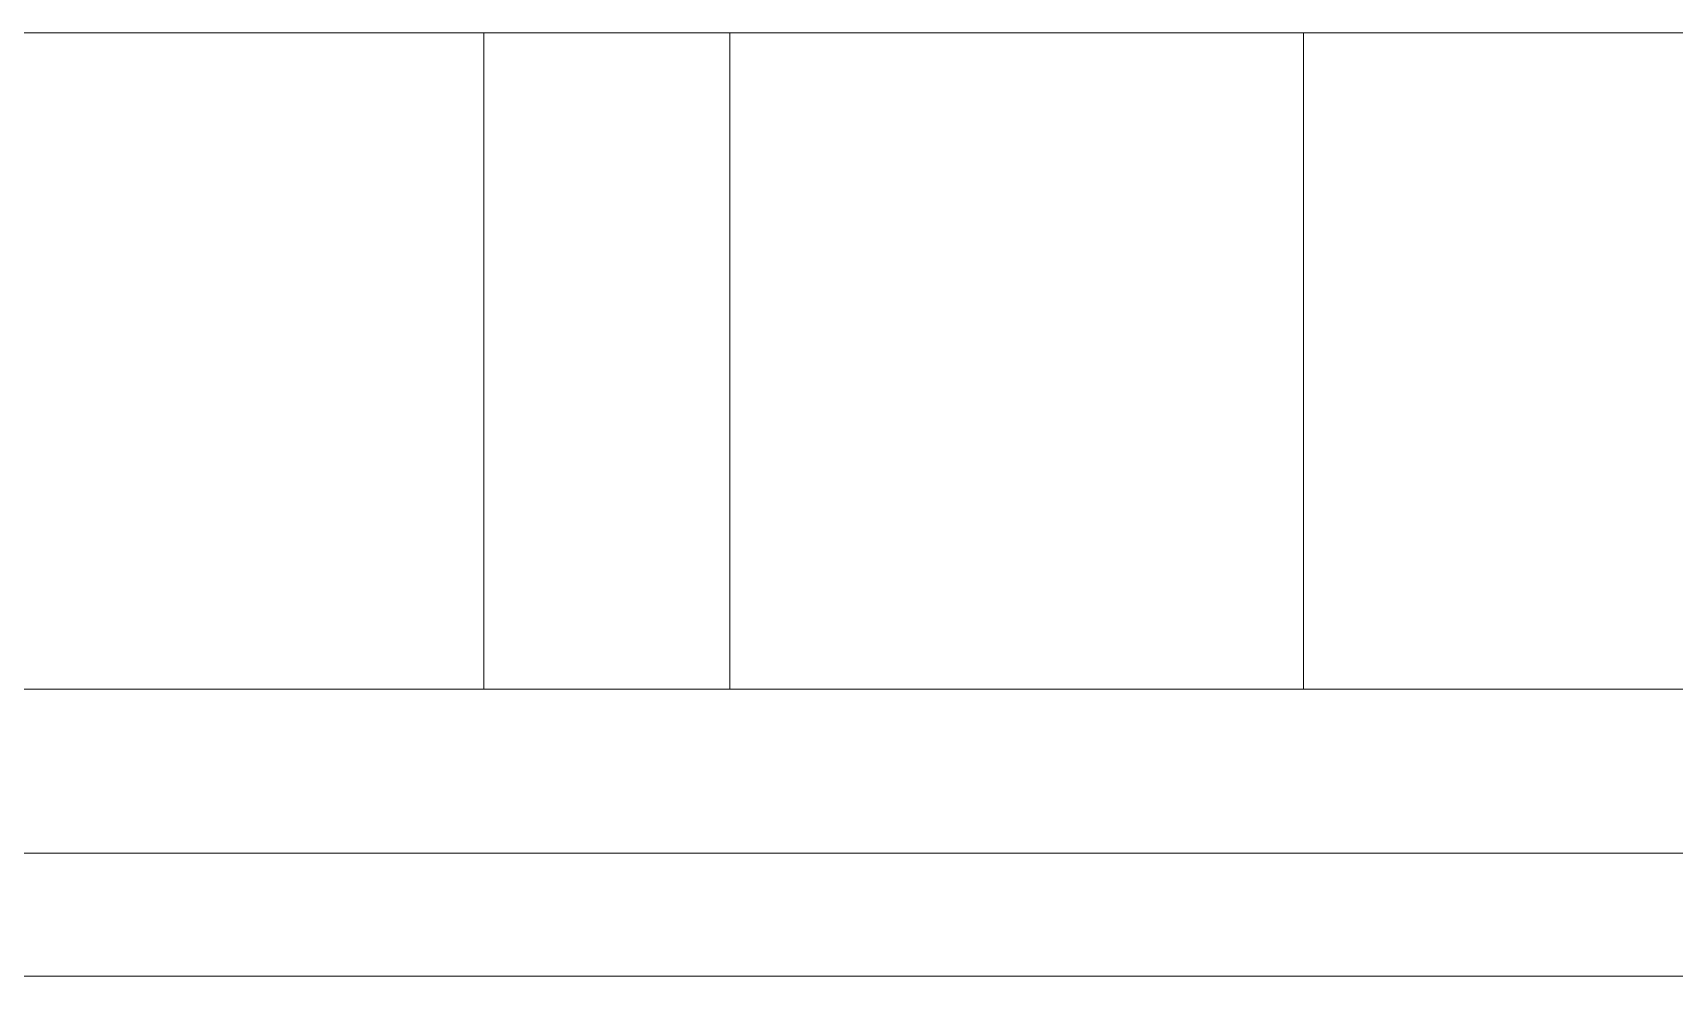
# Model space of a CAD drawing. Header units: millimetres. Extents: x 855 to 103073, y -1987 to 27400.
# Drawn here: x 32749.9 to 32950.1, y 7921 to 8036 of the extents above; entities that cross this region are included whole.
import ezdxf

# ---------------------------------------------------------------- set-up
doc = ezdxf.new("R2010")
doc.units = ezdxf.units.MM
doc.layers.add('A-WALL-FNSH-2', color=7, linetype='Continuous', lineweight=13, true_color=0x3c3c3c)
doc.layers.add('I-FURN-13', color=7, linetype='Continuous', lineweight=9, true_color=0xf0f0f0)

# ---------------------------------------------------------------- blocks, each defined once
blk = doc.blocks.new('Бизиборд лего - бизиборд 1_21б-32328682-План разверток пом_ 1_02_ Этаж 1')
at = {"layer": 'I-FURN-13'}
for p, q in [((-235, 100), (-355, 100)), ((-355, 100), (-235, 100)), ((-205, 100), (-355, 100)), ((-355, 100), (-205, 100)), ((-205, 100), (-235, 100)), ((-235, 100), (-205, 100)), ((-205, 100), (-235, 100)), ((-235, 100), (-235, 20)), ((-235, 20), (-235, 100)), ((-235, 100), (-205, 100)), ((-135, 100), (-205, 100)), ((-205, 100), (-135, 100)), ((-85, 100), (-205, 100)), ((-205, 100), (-85, 100)), ((-205, 20), (-205, 100)), ((-205, 100), (-205, 20)), ((-135, 20), (-135, 100)), ((-135, 100), (-135, 20)), ((0, 20), (-500, 20)), ((-290, 20), (-270, 20)), ((-270, 20), (-290, 20)), ((-290, 20), (-277.41, 20)), ((-270, 20), (-290, 20)), ((-290, 20), (-289.66, 20)), ((-282.59, 20), (-290, 20)), ((-290, 20), (-280, 20)), ((-270.34, 20), (-290, 20)), ((-290, 20), (-277.41, 20)), ((-270, 20), (-290, 20)), ((-290, 20), (-270, 20)), ((-270, 20), (-290, 20)), ((-290, 20), (-270, 20)), ((-277.41, 20), (-290, 20)), ((-290, 20), (-270, 20)), ((-270, 20), (-290, 20)), ((-290, 20), (-270, 20)), ((-287.07, 20), (-290, 20)), ((-290, 20), (-275, 20)), ((-288.66, 20), (-290, 20)), ((-290, 20), (-270, 20)), ((-270, 20), (-290, 20)), ((-290, 20), (-270, 20)), ((-270.34, 20), (-290, 20)), ((-290, 20), (-289.66, 20)), ((-270, 20), (-290, 20)), ((-290, 20), (-270, 20)), ((-270, 20), (-290, 20)), ((-290, 20), (-270, 20)), ((-270, 20), (-290, 20)), ((-290, 20), (-270, 20)), ((-270, 20), (-290, 20)), ((-290, 20), (-270, 20)), ((-270, 20), (-290, 20)), ((-290, 20), (-270, 20)), ((-270, 20), (-290, 20)), ((-290, 20), (-270, 20)), ((-270, 20), (-290, 20)), ((-290, 20), (-270, 20)), ((-275, 20), (-290, 20)), ((-290, 20), (-271.34, 20)), ((-270, 20), (-290, 20)), ((-290, 20), (-270, 20)), ((-270, 20), (-290, 20)), ((-290, 20), (-270, 20)), ((-270, 20), (-290, 20)), ((-290, 20), (-270, 20)), ((-287.07, 20), (-290, 20)), ((-290, 20), (-272.93, 20)), ((-282.59, 20), (-290, 20)), ((-290, 20), (-270, 20)), ((-270, 20), (-290, 20)), ((-290, 20), (-270, 20)), ((-282.59, 20), (-290, 20)), ((-289.66, 20), (-270, 20)), ((-289.66, 20), (-270, 20)), ((-288.66, 20), (-280.71, 20)), ((-270, 20), (-288.66, 20)), ((-288.66, 20), (-280.71, 20)), ((-280.71, 20), (-288.66, 20)), ((-288.66, 20), (-280.71, 20)), ((-280.71, 20), (-288.66, 20)), ((-280, 20), (-287.07, 20)), ((-270, 20), (-287.07, 20)), ((-270, 20), (-282.59, 20)), ((-270, 20), (-282.59, 20)), ((-270, 20), (-282.59, 20)), ((-280, 20), (-271.34, 20)), ((-280, 20), (-277.41, 20)), ((-275, 20), (-280, 20)), ((-280, 20), (-271.34, 20)), ((-271.34, 20), (-280, 20)), ((-280, 20), (-271.34, 20)), ((-271.34, 20), (-280, 20)), ((-277.41, 20), (-270, 20)), ((-277.41, 20), (-275, 20)), ((-277.41, 20), (-270, 20)), ((-275, 20), (-277.41, 20)), ((-275, 20), (-272.93, 20)), ((-272.93, 20), (-275, 20)), ((-270, 20), (-275, 20)), ((-275, 20), (-270, 20)), ((-270, 20), (-275, 20)), ((-272.93, 20), (-270.34, 20)), ((-270, 20), (-272.93, 20)), ((-272.93, 20), (-270, 20)), ((-271.34, 20), (-270, 20)), ((-270.34, 20), (-270, 20)), ((-270, 20), (-270.34, 20)), ((-270, 20), (-270.34, 20)), ((-270, 20), (-235, 20)), ((-270, 20), (-235, 20)), ((-235, 20), (-270, 20)), ((-270, 20), (-230.42, 20)), ((-230.42, 20), (-270, 20)), ((-235, 20), (-230.42, 20)), ((-235, 20), (-230.42, 20)), ((-230.42, 20), (-235, 20)), ((-235, 20), (-230.42, 20)), ((-230.42, 20), (-235, 20)), ((-230, 20), (-211.34, 20)), ((-210.34, 20), (-230, 20)), ((-230, 20), (-229.66, 20)), ((-229.66, 20), (-230, 20)), ((-230, 20), (-210.34, 20)), ((-215, 20), (-230, 20)), ((-230, 20), (-210.34, 20)), ((-210.34, 20), (-230, 20)), ((-230, 20), (-210.34, 20)), ((-210.34, 20), (-230, 20)), ((-230, 20), (-210.34, 20)), ((-210.34, 20), (-230, 20)), ((-230, 20), (-210.34, 20)), ((-228.66, 20), (-230, 20)), ((-230, 20), (-210.34, 20)), ((-210.34, 20), (-230, 20)), ((-230, 20), (-210.34, 20)), ((-210.34, 20), (-230, 20)), ((-230, 20), (-210.34, 20)), ((-211.34, 20), (-230, 20)), ((-230, 20), (-229.66, 20)), ((-229.66, 20), (-230, 20)), ((-230, 20), (-210.34, 20)), ((-228.66, 20), (-230, 20)), ((-230, 20), (-210.34, 20)), ((-229.66, 20), (-230, 20)), ((-230, 20), (-210.34, 20)), ((-229.66, 20), (-230, 20)), ((-230, 20), (-210.34, 20)), ((-210.34, 20), (-230, 20)), ((-230, 20), (-210.34, 20)), ((-210.34, 20), (-230, 20)), ((-230, 20), (-210.34, 20)), ((-210.34, 20), (-230, 20)), ((-230, 20), (-210.34, 20)), ((-210.34, 20), (-230, 20)), ((-230, 20), (-210.34, 20)), ((-210.34, 20), (-230, 20)), ((-230, 20), (-210.34, 20)), ((-210.34, 20), (-230, 20)), ((-230, 20), (-210.34, 20)), ((-210.34, 20), (-230, 20)), ((-230, 20), (-210.34, 20)), ((-210.34, 20), (-230, 20)), ((-230, 20), (-210.34, 20)), ((-210.34, 20), (-230, 20)), ((-230, 20), (-210.34, 20)), ((-210.34, 20), (-230, 20)), ((-230, 20), (-210.34, 20)), ((-212.93, 20), (-230, 20)), ((-230, 20), (-210.34, 20)), ((-210.34, 20), (-230, 20)), ((-230, 20), (-229.66, 20)), ((-212.93, 20), (-230, 20)), ((-229.66, 20), (-212.93, 20)), ((-228.66, 20), (-229.66, 20)), ((-229.66, 20), (-228.66, 20)), ((-228.66, 20), (-229.66, 20)), ((-210.34, 20), (-229.66, 20)), ((-210.34, 20), (-229.66, 20)), ((-229.66, 20), (-210, 20)), ((-228.66, 20), (-220.36, 20)), ((-227.07, 20), (-228.66, 20)), ((-210.34, 20), (-228.66, 20)), ((-228.66, 20), (-227.07, 20)), ((-227.07, 20), (-228.66, 20)), ((-210.34, 20), (-228.66, 20)), ((-228.66, 20), (-220.36, 20)), ((-220.36, 20), (-228.66, 20)), ((-228.66, 20), (-220.36, 20)), ((-220.36, 20), (-228.66, 20)), ((-228.66, 20), (-220.36, 20)), ((-220.36, 20), (-228.66, 20)), ((-225, 20), (-227.07, 20)), ((-227.07, 20), (-225, 20)), ((-225, 20), (-227.07, 20)), ((-222.59, 20), (-225, 20)), ((-225, 20), (-222.59, 20)), ((-222.59, 20), (-225, 20)), ((-210.34, 20), (-222.59, 20)), ((-222.59, 20), (-220, 20)), ((-220, 20), (-222.59, 20)), ((-220, 20), (-215.33, 20)), ((-220, 20), (-217.41, 20)), ((-217.41, 20), (-220, 20)), ((-220, 20), (-215.33, 20)), ((-215.33, 20), (-220, 20)), ((-220, 20), (-215.33, 20)), ((-215.33, 20), (-220, 20)), ((-220, 20), (-215.33, 20)), ((-215.33, 20), (-220, 20)), ((-217.41, 20), (-212.93, 20)), ((-215, 20), (-217.41, 20)), ((-215, 20), (-211.34, 20)), ((-210.34, 20), (-215, 20)), ((-212.93, 20), (-215, 20)), ((-215, 20), (-211.34, 20)), ((-211.34, 20), (-215, 20)), ((-215, 20), (-211.34, 20)), ((-211.34, 20), (-215, 20)), ((-215, 20), (-211.34, 20)), ((-211.34, 20), (-215, 20)), ((-212.93, 20), (-210.34, 20)), ((-212.93, 20), (-211.34, 20)), ((-211.34, 20), (-212.93, 20)), ((-210.34, 20), (-212.93, 20)), ((-210, 20), (-212.93, 20)), ((-211.34, 20), (-210.34, 20)), ((-210.34, 20), (-211.34, 20)), ((-211.34, 20), (-210.34, 20)), ((-210.34, 20), (-211.34, 20)), ((-210.34, 20), (-210.26, 20)), ((-210.26, 20), (-210.34, 20)), ((-210.34, 20), (-210.26, 20)), ((-210.26, 20), (-210.34, 20)), ((-210.34, 20), (-210.26, 20)), ((-210.26, 20), (-210.34, 20)), ((-210.34, 20), (-210.26, 20)), ((-210.26, 20), (-210.34, 20)), ((-210.34, 20), (-210.26, 20)), ((-210.26, 20), (-210.34, 20)), ((-210.34, 20), (-210.26, 20)), ((-210.26, 20), (-210.34, 20)), ((-210.34, 20), (-210.26, 20)), ((-210.26, 20), (-210.34, 20)), ((-210.34, 20), (-210.26, 20)), ((-210.26, 20), (-210.34, 20)), ((-210.34, 20), (-210.26, 20)), ((-210.26, 20), (-210.34, 20)), ((-210.34, 20), (-210.26, 20)), ((-210.26, 20), (-210.34, 20)), ((-210.34, 20), (-210.26, 20)), ((-210.26, 20), (-210.34, 20)), ((-210.34, 20), (-210.26, 20)), ((-210.26, 20), (-210.34, 20)), ((-210.34, 20), (-210.26, 20)), ((-210.26, 20), (-210.34, 20)), ((-210.34, 20), (-210.26, 20)), ((-210.26, 20), (-210.34, 20)), ((-210.34, 20), (-210.26, 20)), ((-210.26, 20), (-210.34, 20)), ((-210.34, 20), (-210.26, 20)), ((-210.26, 20), (-210.34, 20)), ((-210.34, 20), (-210.26, 20)), ((-210.26, 20), (-210.34, 20)), ((-210.34, 20), (-210.26, 20)), ((-210.26, 20), (-210.34, 20)), ((-210.34, 20), (-210.26, 20)), ((-210.26, 20), (-210.34, 20)), ((-210.34, 20), (-210.26, 20)), ((-210.26, 20), (-210.34, 20)), ((-210.34, 20), (-210.26, 20)), ((-210.26, 20), (-210.34, 20)), ((-210.34, 20), (-210.26, 20)), ((-210.26, 20), (-210.34, 20)), ((-210.34, 20), (-210.26, 20)), ((-210.26, 20), (-210.34, 20)), ((-210.34, 20), (-210.26, 20)), ((-210.26, 20), (-210.34, 20)), ((-210.34, 20), (-210.26, 20)), ((-210.26, 20), (-210.34, 20)), ((-210.34, 20), (-210.26, 20)), ((-210.26, 20), (-210.34, 20)), ((-210.26, 20), (-210, 20)), ((-210, 20), (-210.26, 20)), ((-210.26, 20), (-210, 20)), ((-210, 20), (-210.26, 20)), ((-210.26, 20), (-210, 20)), ((-210, 20), (-210.26, 20)), ((-210.26, 20), (-210, 20)), ((-210, 20), (-210.26, 20)), ((-210.26, 20), (-210, 20)), ((-210, 20), (-210.26, 20)), ((-210.26, 20), (-210, 20)), ((-210, 20), (-210.26, 20)), ((-210.26, 20), (-210, 20)), ((-210, 20), (-210.26, 20)), ((-210.26, 20), (-210, 20)), ((-210, 20), (-210.26, 20)), ((-210.26, 20), (-210, 20)), ((-210, 20), (-210.26, 20)), ((-210.26, 20), (-210, 20)), ((-210, 20), (-210.26, 20)), ((-210.26, 20), (-210, 20)), ((-210, 20), (-210.26, 20)), ((-210.26, 20), (-210, 20)), ((-210, 20), (-210.26, 20)), ((-210.26, 20), (-210, 20)), ((-210, 20), (-210.26, 20)), ((-210.26, 20), (-210, 20)), ((-210, 20), (-210.26, 20)), ((-210.26, 20), (-210, 20)), ((-210, 20), (-210.26, 20)), ((-210.26, 20), (-210, 20)), ((-210, 20), (-210.26, 20)), ((-210.26, 20), (-210, 20)), ((-210, 20), (-210.26, 20)), ((-210.26, 20), (-210, 20)), ((-210, 20), (-210.26, 20)), ((-210.26, 20), (-210, 20)), ((-210, 20), (-210.26, 20)), ((-210.26, 20), (-210, 20)), ((-210, 20), (-210.26, 20)), ((-210.26, 20), (-210, 20)), ((-210, 20), (-210.26, 20)), ((-210.26, 20), (-210, 20)), ((-210, 20), (-210.26, 20)), ((-210.26, 20), (-210, 20)), ((-210, 20), (-210.26, 20)), ((-210.26, 20), (-210, 20)), ((-210, 20), (-210.26, 20)), ((-210.26, 20), (-210, 20)), ((-210, 20), (-210.26, 20)), ((-210.26, 20), (-210, 20)), ((-210, 20), (-210.26, 20)), ((-210, 20), (-205, 20)), ((-210, 20), (-205, 20)), ((-205, 20), (-210, 20)), ((-210, 20), (-205, 20)), ((-205, 20), (-210, 20)), ((-210, 20), (-205, 20)), ((-205, 20), (-210, 20)), ((-205, 20), (-170, 20)), ((-205, 20), (-170, 20)), ((-170, 20), (-205, 20)), ((-205, 20), (-170, 20)), ((-170, 20), (-205, 20)), ((-170, 20), (-162.59, 20)), ((-169.66, 20), (-170, 20)), ((-170, 20), (-160, 20)), ((-168.66, 20), (-170, 20)), ((-170, 20), (-160, 20)), ((-160, 20), (-170, 20)), ((-170, 20), (-160, 20)), ((-169.66, 20), (-170, 20)), ((-170, 20), (-160, 20)), ((-160, 20), (-170, 20)), ((-170, 20), (-160, 20)), ((-160, 20), (-170, 20)), ((-170, 20), (-160, 20)), ((-160, 20), (-170, 20)), ((-170, 20), (-160, 20)), ((-160, 20), (-170, 20)), ((-170, 20), (-162.59, 20)), ((-169.66, 20), (-170, 20)), ((-170, 20), (-160, 20)), ((-160, 20), (-170, 20)), ((-170, 20), (-160, 20)), ((-160, 20), (-170, 20)), ((-170, 20), (-168.66, 20)), ((-160, 20), (-170, 20)), ((-170, 20), (-168.66, 20)), ((-168.66, 20), (-170, 20)), ((-170, 20), (-160, 20)), ((-169.66, 20), (-170, 20)), ((-170, 20), (-160, 20)), ((-160, 20), (-170, 20)), ((-170, 20), (-160, 20)), ((-160, 20), (-170, 20)), ((-170, 20), (-160, 20)), ((-160, 20), (-170, 20)), ((-170, 20), (-160, 20)), ((-160, 20), (-170, 20)), ((-170, 20), (-160, 20)), ((-160, 20), (-170, 20)), ((-170, 20), (-169.66, 20)), ((-160, 20), (-170, 20)), ((-170, 20), (-168.66, 20)), ((-160, 20), (-170, 20)), ((-170, 20), (-160, 20)), ((-160, 20), (-170, 20)), ((-170, 20), (-168.66, 20)), ((-160, 20), (-170, 20)), ((-170, 20), (-160, 20)), ((-160, 20), (-170, 20)), ((-170, 20), (-167.07, 20)), ((-160, 20), (-170, 20)), ((-170, 20), (-160, 20)), ((-160, 20), (-170, 20)), ((-170, 20), (-162.59, 20)), ((-150, 20), (-170, 20)), ((-168.66, 20), (-169.66, 20)), ((-160, 20), (-169.66, 20)), ((-160, 20), (-169.66, 20)), ((-160, 20), (-169.66, 20)), ((-169.66, 20), (-167.07, 20)), ((-168.66, 20), (-160, 20)), ((-167.07, 20), (-168.66, 20)), ((-160, 20), (-168.66, 20)), ((-168.66, 20), (-167.07, 20)), ((-168.66, 20), (-160, 20)), ((-160, 20), (-168.66, 20)), ((-168.66, 20), (-167.07, 20)), ((-168.66, 20), (-160, 20)), ((-168.66, 20), (-160, 20)), ((-160, 20), (-168.66, 20)), ((-168.66, 20), (-160, 20)), ((-160, 20), (-168.66, 20)), ((-162.59, 20), (-167.07, 20)), ((-167.07, 20), (-160, 20)), ((-167.07, 20), (-160, 20)), ((-167.07, 20), (-160, 20)), ((-167.07, 20), (-160, 20)), ((-162.59, 20), (-160, 20)), ((-160, 20), (-162.59, 20)), ((-162.59, 20), (-160, 20)), ((-162.59, 20), (-150, 20)), ((-160, 20), (-151.34, 20)), ((-160, 20), (-160, 20)), ((-160, 20), (-155, 20)), ((-160, 20), (-160, 20)), ((-150, 20), (-160, 20)), ((-160, 20), (-160, 20)), ((-160, 20), (-155, 20)), ((-160, 20), (-160, 20)), ((-150, 20), (-160, 20)), ((-160, 20), (-160, 20)), ((-160, 20), (-150, 20)), ((-160, 20), (-160, 20)), ((-150, 20), (-160, 20)), ((-160, 20), (-160, 20)), ((-160, 20), (-150, 20)), ((-160, 20), (-160, 20)), ((-150, 20), (-160, 20)), ((-160, 20), (-160, 20)), ((-160, 20), (-150, 20)), ((-160, 20), (-160, 20)), ((-150.34, 20), (-160, 20)), ((-160, 20), (-160, 20)), ((-160, 20), (-150, 20)), ((-160, 20), (-160, 20)), ((-150, 20), (-160, 20)), ((-160, 20), (-160, 20)), ((-160, 20), (-150, 20)), ((-160, 20), (-160, 20)), ((-155, 20), (-160, 20)), ((-160, 20), (-160, 20)), ((-160, 20), (-150, 20)), ((-160, 20), (-160, 20)), ((-150, 20), (-160, 20)), ((-160, 20), (-160, 20)), ((-160, 20), (-151.34, 20)), ((-160, 20), (-160, 20)), ((-150, 20), (-160, 20)), ((-160, 20), (-160, 20)), ((-160, 20), (-151.34, 20)), ((-160, 20), (-160, 20)), ((-152.93, 20), (-160, 20)), ((-160, 20), (-160, 20)), ((-160, 20), (-150, 20)), ((-160, 20), (-160, 20)), ((-150, 20), (-160, 20)), ((-160, 20), (-160, 20)), ((-160, 20), (-157.41, 20)), ((-160, 20), (-160, 20)), ((-150.34, 20), (-160, 20)), ((-160, 20), (-160, 20)), ((-160, 20), (-150, 20)), ((-160, 20), (-160, 20)), ((-150, 20), (-160, 20)), ((-160, 20), (-160, 20)), ((-160, 20), (-150, 20)), ((-160, 20), (-160, 20)), ((-150, 20), (-160, 20)), ((-160, 20), (-160, 20)), ((-160, 20), (-150, 20)), ((-160, 20), (-160, 20)), ((-150, 20), (-160, 20)), ((-160, 20), (-160, 20)), ((-160, 20), (-150, 20)), ((-160, 20), (-160, 20)), ((-150, 20), (-160, 20)), ((-160, 20), (-160, 20)), ((-160, 20), (-150, 20)), ((-160, 20), (-160, 20)), ((-150, 20), (-160, 20)), ((-160, 20), (-160, 20)), ((-160, 20), (-150, 20)), ((-160, 20), (-160, 20)), ((-150, 20), (-160, 20)), ((-160, 20), (-160, 20)), ((-160, 20), (-150, 20)), ((-160, 20), (-160, 20)), ((-150, 20), (-160, 20)), ((-160, 20), (-160, 20)), ((-160, 20), (-150, 20)), ((-160, 20), (-160, 20)), ((-150, 20), (-160, 20)), ((-160, 20), (-160, 20)), ((-160, 20), (-152.93, 20)), ((-160, 20), (-160, 20)), ((-155, 20), (-160, 20)), ((-160, 20), (-160, 20)), ((-160, 20), (-150, 20)), ((-160, 20), (-160, 20)), ((-150, 20), (-160, 20)), ((-160, 20), (-160, 20)), ((-160, 20), (-150, 20)), ((-160, 20), (-160, 20)), ((-150, 20), (-160, 20)), ((-160, 20), (-160, 20)), ((-160, 20), (-150, 20)), ((-160, 20), (-160, 20)), ((-150, 20), (-160, 20)), ((-160, 20), (-160, 20)), ((-160, 20), (-150, 20)), ((-160, 20), (-160, 20)), ((-150, 20), (-160, 20)), ((-160, 20), (-160, 20)), ((-160, 20), (-150, 20)), ((-160, 20), (-160, 20)), ((-150, 20), (-160, 20)), ((-160, 20), (-151.34, 20)), ((-151.34, 20), (-160, 20)), ((-160, 20), (-151.34, 20)), ((-151.34, 20), (-160, 20)), ((-157.41, 20), (-155, 20)), ((-155, 20), (-152.93, 20)), ((-155, 20), (-150, 20)), ((-150, 20), (-155, 20)), ((-155, 20), (-152.93, 20)), ((-150.34, 20), (-155, 20)), ((-152.93, 20), (-150, 20)), ((-150, 20), (-152.93, 20)), ((-152.93, 20), (-151.34, 20)), ((-152.93, 20), (-150.34, 20)), ((-151.34, 20), (-150, 20)), ((-151.34, 20), (-150, 20)), ((-151.34, 20), (-150.34, 20)), ((-150, 20), (-150.34, 20)), ((-150.34, 20), (-150, 20)), ((-150, 20), (-150.34, 20)), ((-150.34, 20), (-150, 20)), ((-150, 20), (-150.34, 20)), ((-149.94, 20), (-135, 20)), ((-149.94, 20), (-135, 20)), ((-135, 20), (-149.94, 20)), ((-149.94, 20), (-110, 20)), ((-110, 20), (-149.94, 20)), ((-135, 20), (-110, 20)), ((-110, 20), (-109.75, 20)), ((-109.75, 20), (-110, 20)), ((-110, 20), (-109.75, 20)), ((-109.75, 20), (-110, 20)), ((-110, 20), (-109.75, 20)), ((-109.75, 20), (-110, 20)), ((-110, 20), (-109.75, 20)), ((-109.75, 20), (-110, 20)), ((-110, 20), (-109.75, 20)), ((-109.75, 20), (-110, 20)), ((-110, 20), (-109.75, 20)), ((-109.75, 20), (-110, 20)), ((-110, 20), (-109.75, 20)), ((-109.75, 20), (-110, 20)), ((-110, 20), (-109.75, 20)), ((-109.75, 20), (-110, 20)), ((-110, 20), (-109.75, 20)), ((-109.75, 20), (-110, 20)), ((-110, 20), (-109.75, 20)), ((-109.75, 20), (-110, 20)), ((-110, 20), (-109.75, 20)), ((-109.75, 20), (-110, 20)), ((-110, 20), (-109.75, 20)), ((-109.75, 20), (-110, 20)), ((-110, 20), (-109.75, 20)), ((-109.75, 20), (-110, 20)), ((-110, 20), (-109.75, 20)), ((-109.75, 20), (-110, 20)), ((-110, 20), (-109.75, 20)), ((-109.75, 20), (-110, 20)), ((-110, 20), (-109.75, 20)), ((-109.75, 20), (-110, 20)), ((-110, 20), (-109.75, 20)), ((-109.75, 20), (-110, 20)), ((-110, 20), (-109.75, 20)), ((-109.75, 20), (-110, 20)), ((-110, 20), (-109.75, 20)), ((-109.75, 20), (-110, 20)), ((-110, 20), (-109.75, 20)), ((-109.75, 20), (-110, 20)), ((-110, 20), (-109.75, 20)), ((-109.75, 20), (-110, 20)), ((-110, 20), (-109.75, 20)), ((-109.75, 20), (-110, 20)), ((-110, 20), (-109.75, 20)), ((-109.75, 20), (-110, 20)), ((-110, 20), (-109.75, 20)), ((-109.75, 20), (-110, 20)), ((-110, 20), (-109.75, 20)), ((-109.75, 20), (-110, 20)), ((-110, 20), (-109.75, 20)), ((-109.75, 20), (-110, 20)), ((-110, 20), (-90, 20)), ((-90, 20), (-110, 20)), ((-109.75, 20), (-109.66, 20)), ((-109.66, 20), (-109.75, 20)), ((-109.75, 20), (-109.66, 20)), ((-109.66, 20), (-109.75, 20)), ((-109.75, 20), (-109.66, 20)), ((-109.66, 20), (-109.75, 20)), ((-109.75, 20), (-109.66, 20)), ((-109.66, 20), (-109.75, 20)), ((-109.75, 20), (-109.66, 20)), ((-109.66, 20), (-109.75, 20)), ((-109.75, 20), (-109.66, 20)), ((-109.66, 20), (-109.75, 20)), ((-109.75, 20), (-109.66, 20)), ((-109.66, 20), (-109.75, 20)), ((-109.75, 20), (-109.66, 20)), ((-109.66, 20), (-109.75, 20)), ((-109.75, 20), (-109.66, 20)), ((-109.66, 20), (-109.75, 20)), ((-109.75, 20), (-109.66, 20)), ((-109.66, 20), (-109.75, 20)), ((-109.75, 20), (-109.66, 20)), ((-109.66, 20), (-109.75, 20)), ((-109.75, 20), (-109.66, 20)), ((-109.66, 20), (-109.75, 20)), ((-109.75, 20), (-109.66, 20)), ((-109.66, 20), (-109.75, 20)), ((-109.75, 20), (-109.66, 20)), ((-109.66, 20), (-109.75, 20)), ((-109.75, 20), (-109.66, 20)), ((-109.66, 20), (-109.75, 20)), ((-109.75, 20), (-109.66, 20)), ((-109.66, 20), (-109.75, 20)), ((-109.75, 20), (-109.66, 20)), ((-109.66, 20), (-109.75, 20)), ((-109.75, 20), (-109.66, 20)), ((-109.66, 20), (-109.75, 20)), ((-109.75, 20), (-109.66, 20)), ((-109.66, 20), (-109.75, 20)), ((-109.75, 20), (-109.66, 20)), ((-109.66, 20), (-109.75, 20)), ((-109.75, 20), (-109.66, 20)), ((-109.66, 20), (-109.75, 20)), ((-109.75, 20), (-109.66, 20)), ((-109.66, 20), (-109.75, 20)), ((-109.75, 20), (-109.66, 20)), ((-109.66, 20), (-109.75, 20)), ((-109.75, 20), (-109.66, 20)), ((-109.66, 20), (-109.75, 20)), ((-109.75, 20), (-109.66, 20)), ((-109.66, 20), (-109.75, 20)), ((-109.75, 20), (-109.66, 20)), ((-109.66, 20), (-109.75, 20)), ((-109.66, 20), (-100, 20)), ((-95, 20), (-109.66, 20)), ((-109.66, 20), (-90, 20)), ((-90, 20), (-109.66, 20)), ((-109.66, 20), (-108.66, 20)), ((-90, 20), (-109.66, 20)), ((-109.66, 20), (-107.07, 20)), ((-91.34, 20), (-109.66, 20)), ((-109.66, 20), (-90, 20)), ((-90, 20), (-109.66, 20)), ((-109.66, 20), (-102.59, 20)), ((-90, 20), (-109.66, 20)), ((-109.66, 20), (-90, 20)), ((-90, 20), (-109.66, 20)), ((-109.66, 20), (-102.59, 20)), ((-90, 20), (-109.66, 20)), ((-109.66, 20), (-90, 20)), ((-105, 20), (-109.66, 20)), ((-109.66, 20), (-91.34, 20)), ((-100, 20), (-109.66, 20)), ((-109.66, 20), (-90, 20)), ((-90, 20), (-109.66, 20)), ((-109.66, 20), (-90, 20)), ((-90, 20), (-109.66, 20)), ((-109.66, 20), (-107.07, 20)), ((-90, 20), (-109.66, 20)), ((-109.66, 20), (-90, 20)), ((-90, 20), (-109.66, 20)), ((-109.66, 20), (-90, 20)), ((-90, 20), (-109.66, 20)), ((-109.66, 20), (-90, 20)), ((-90, 20), (-109.66, 20)), ((-109.66, 20), (-90, 20)), ((-90, 20), (-109.66, 20)), ((-109.66, 20), (-90, 20)), ((-90, 20), (-109.66, 20)), ((-109.66, 20), (-90, 20)), ((-95, 20), (-109.66, 20)), ((-109.66, 20), (-90, 20)), ((-90, 20), (-109.66, 20)), ((-109.66, 20), (-90, 20)), ((-90, 20), (-109.66, 20)), ((-109.66, 20), (-90, 20)), ((-90, 20), (-109.66, 20)), ((-109.66, 20), (-100, 20)), ((-91.34, 20), (-109.66, 20)), ((-109.66, 20), (-107.07, 20)), ((-90, 20), (-109.66, 20)), ((-109.66, 20), (-90, 20)), ((-90, 20), (-109.66, 20)), ((-109.66, 20), (-90, 20)), ((-90, 20), (-109.66, 20)), ((-108.66, 20), (-105, 20)), ((-108.66, 20), (-107.07, 20)), ((-108.66, 20), (-105, 20)), ((-105, 20), (-108.66, 20)), ((-107.07, 20), (-102.59, 20)), ((-107.07, 20), (-105, 20)), ((-107.07, 20), (-97.41, 20)), ((-107.07, 20), (-90, 20)), ((-105, 20), (-102.59, 20)), ((-102.59, 20), (-105, 20)), ((-104.68, 20), (-100, 20)), ((-104.68, 20), (-100, 20)), ((-100, 20), (-104.68, 20)), ((-102.59, 20), (-100, 20)), ((-102.59, 20), (-95, 20)), ((-102.59, 20), (-90, 20)), ((-102.59, 20), (-90.34, 20)), ((-91.34, 20), (-102.59, 20)), ((-100, 20), (-91.34, 20)), ((-100, 20), (-97.41, 20)), ((-91.34, 20), (-100, 20)), ((-100, 20), (-90, 20)), ((-99.65, 20), (-91.34, 20)), ((-99.65, 20), (-91.34, 20)), ((-91.34, 20), (-99.65, 20)), ((-97.41, 20), (-90, 20)), ((-97.41, 20), (-90, 20)), ((-90, 20), (-95, 20)), ((-95, 20), (-91.34, 20)), ((-90, 20), (-95, 20)), ((-91.34, 20), (-90, 20)), ((-91.34, 20), (-90.34, 20)), ((-90, 20), (-91.34, 20)), ((-90, 20), (-91.34, 20)), ((-91.34, 20), (-90, 20)), ((-90, 20), (-91.34, 20)), ((-90, 20), (-91.34, 20)), ((-90.34, 20), (-90, 20)), ((-90.34, 20), (-90, 20)), ((-500, 0), (0, 0)), ((-270, 0), (-290, 0)), ((-290, 0), (-282.59, 0)), ((-270, 0), (-290, 0)), ((-290, 0), (-270, 0)), ((-270, 0), (-290, 0)), ((-290, 0), (-270, 0)), ((-270, 0), (-290, 0)), ((-290, 0), (-270, 0)), ((-270, 0), (-290, 0)), ((-290, 0), (-270, 0)), ((-270, 0), (-290, 0)), ((-290, 0), (-270, 0)), ((-270, 0), (-290, 0)), ((-290, 0), (-288.66, 0)), ((-270, 0), (-290, 0)), ((-290, 0), (-270, 0)), ((-270, 0), (-290, 0)), ((-290, 0), (-272.93, 0)), ((-289.66, 0), (-290, 0)), ((-290, 0), (-289.66, 0)), ((-270, 0), (-290, 0)), ((-290, 0), (-270, 0)), ((-270, 0), (-290, 0)), ((-290, 0), (-280, 0)), ((-270, 0), (-290, 0)), ((-290, 0), (-270, 0)), ((-270, 0), (-290, 0)), ((-290, 0), (-270, 0)), ((-270, 0), (-290, 0)), ((-290, 0), (-271.34, 0)), ((-270, 0), (-290, 0)), ((-290, 0), (-270, 0)), ((-270, 0), (-290, 0)), ((-290, 0), (-288.66, 0)), ((-270, 0), (-290, 0)), ((-290, 0), (-270, 0)), ((-270, 0), (-290, 0)), ((-290, 0), (-270, 0)), ((-289.66, 0), (-290, 0)), ((-290, 0), (-288.66, 0)), ((-270, 0), (-290, 0)), ((-290, 0), (-270, 0)), ((-271.34, 0), (-290, 0)), ((-290, 0), (-289.66, 0)), ((-270, 0), (-290, 0)), ((-290, 0), (-270, 0)), ((-270, 0), (-290, 0)), ((-290, 0), (-282.59, 0)), ((-270, 0), (-290, 0)), ((-290, 0), (-270, 0)), ((-270, 0), (-290, 0)), ((-290, 0), (-270, 0)), ((-270, 0), (-290, 0)), ((-290, 0), (-270, 0)), ((-270, 0), (-289.66, 0)), ((-289.66, 0), (-275, 0)), ((-270, 0), (-289.66, 0)), ((-289.66, 0), (-287.07, 0)), ((-280.71, 0), (-288.66, 0)), ((-288.66, 0), (-280.71, 0)), ((-280.71, 0), (-288.66, 0)), ((-288.66, 0), (-287.07, 0)), ((-288.66, 0), (-270, 0)), ((-288.66, 0), (-270, 0)), ((-287.07, 0), (-285, 0)), ((-287.07, 0), (-270, 0)), ((-285, 0), (-282.59, 0)), ((-282.59, 0), (-270, 0)), ((-282.59, 0), (-280, 0)), ((-282.59, 0), (-270, 0)), ((-271.34, 0), (-280, 0)), ((-280, 0), (-271.34, 0)), ((-271.34, 0), (-280, 0)), ((-280, 0), (-277.41, 0)), ((-280, 0), (-275, 0)), ((-277.41, 0), (-275, 0)), ((-275, 0), (-272.93, 0)), ((-275, 0), (-270, 0)), ((-275, 0), (-270, 0)), ((-272.93, 0), (-271.34, 0)), ((-272.93, 0), (-270.34, 0)), ((-271.34, 0), (-270, 0)), ((-271.34, 0), (-270, 0)), ((-270, 0), (-271.34, 0)), ((-270.34, 0), (-270, 0)), ((-230.42, 0), (-270, 0)), ((-270, 0), (-230.42, 0)), ((-230.42, 0), (-270, 0)), ((-220, 0), (-230, 0)), ((-230, 0), (-222.59, 0)), ((-210.34, 0), (-230, 0)), ((-230, 0), (-210.34, 0)), ((-210.34, 0), (-230, 0)), ((-230, 0), (-210.34, 0)), ((-210.34, 0), (-230, 0)), ((-230, 0), (-210.34, 0)), ((-210.34, 0), (-230, 0)), ((-230, 0), (-210.34, 0)), ((-210.34, 0), (-230, 0)), ((-230, 0), (-227.07, 0)), ((-210.34, 0), (-230, 0)), ((-230, 0), (-210.34, 0)), ((-210.34, 0), (-230, 0)), ((-230, 0), (-210.34, 0)), ((-210.34, 0), (-230, 0)), ((-230, 0), (-220, 0)), ((-210.34, 0), (-230, 0)), ((-230, 0), (-210.34, 0)), ((-210.34, 0), (-230, 0)), ((-230, 0), (-210.34, 0)), ((-227.07, 0), (-230, 0)), ((-230, 0), (-228.66, 0)), ((-210.34, 0), (-230, 0)), ((-230, 0), (-210.34, 0)), ((-217.41, 0), (-230, 0)), ((-230, 0), (-210.34, 0)), ((-210.34, 0), (-230, 0)), ((-230, 0), (-210.34, 0)), ((-210.34, 0), (-230, 0)), ((-230, 0), (-210.34, 0)), ((-210.34, 0), (-230, 0)), ((-230, 0), (-217.41, 0)), ((-210.34, 0), (-230, 0)), ((-230, 0), (-210.34, 0)), ((-210.34, 0), (-230, 0)), ((-230, 0), (-210.34, 0)), ((-225, 0), (-230, 0)), ((-230, 0), (-210.34, 0)), ((-210.34, 0), (-230, 0)), ((-230, 0), (-210.34, 0)), ((-210.34, 0), (-230, 0)), ((-230, 0), (-210.34, 0)), ((-210.34, 0), (-230, 0)), ((-230, 0), (-210.34, 0)), ((-210.34, 0), (-230, 0)), ((-230, 0), (-210.34, 0)), ((-210.34, 0), (-230, 0)), ((-230, 0), (-210.34, 0)), ((-210.34, 0), (-230, 0)), ((-230, 0), (-211.34, 0)), ((-210, 0), (-230, 0)), ((-230, 0), (-210, 0)), ((-220.36, 0), (-228.66, 0)), ((-228.66, 0), (-220.36, 0)), ((-220.36, 0), (-228.66, 0)), ((-228.66, 0), (-215, 0)), ((-227.07, 0), (-210.34, 0)), ((-210.34, 0), (-227.07, 0)), ((-210.34, 0), (-225, 0)), ((-222.59, 0), (-210.34, 0)), ((-215.33, 0), (-220, 0)), ((-220, 0), (-215.33, 0)), ((-215.33, 0), (-220, 0)), ((-215, 0), (-220, 0)), ((-220, 0), (-210.34, 0)), ((-210.34, 0), (-217.41, 0)), ((-217.41, 0), (-210.34, 0)), ((-211.34, 0), (-215, 0)), ((-215, 0), (-211.34, 0)), ((-211.34, 0), (-215, 0)), ((-210.34, 0), (-215, 0)), ((-215, 0), (-210.34, 0)), ((-211.34, 0), (-210.34, 0)), ((-210.26, 0), (-210.34, 0)), ((-210.34, 0), (-210.26, 0)), ((-210.26, 0), (-210.34, 0)), ((-210.34, 0), (-210.26, 0)), ((-210.26, 0), (-210.34, 0)), ((-210.34, 0), (-210.26, 0)), ((-210.26, 0), (-210.34, 0)), ((-210.34, 0), (-210.26, 0)), ((-210.26, 0), (-210.34, 0)), ((-210.34, 0), (-210.26, 0)), ((-210.26, 0), (-210.34, 0)), ((-210.34, 0), (-210.26, 0)), ((-210.26, 0), (-210.34, 0)), ((-210.34, 0), (-210.26, 0)), ((-210.26, 0), (-210.34, 0)), ((-210.34, 0), (-210.26, 0)), ((-210.26, 0), (-210.34, 0)), ((-210.34, 0), (-210.26, 0)), ((-210.26, 0), (-210.34, 0)), ((-210.34, 0), (-210.26, 0)), ((-210.26, 0), (-210.34, 0)), ((-210.34, 0), (-210.26, 0)), ((-210.26, 0), (-210.34, 0)), ((-210.34, 0), (-210.26, 0)), ((-210.26, 0), (-210.34, 0)), ((-210.34, 0), (-210.26, 0)), ((-210.26, 0), (-210.34, 0)), ((-210.34, 0), (-210.26, 0)), ((-210.26, 0), (-210.34, 0)), ((-210.34, 0), (-210.26, 0)), ((-210.26, 0), (-210.34, 0)), ((-210.34, 0), (-210.26, 0)), ((-210.26, 0), (-210.34, 0)), ((-210.34, 0), (-210.26, 0)), ((-210.26, 0), (-210.34, 0)), ((-210.34, 0), (-210.26, 0)), ((-210.26, 0), (-210.34, 0)), ((-210.34, 0), (-210.26, 0)), ((-210.26, 0), (-210.34, 0)), ((-210.34, 0), (-210.26, 0)), ((-210.26, 0), (-210.34, 0)), ((-210.34, 0), (-210.26, 0)), ((-210.26, 0), (-210.34, 0)), ((-210.34, 0), (-210.26, 0)), ((-210.26, 0), (-210.34, 0)), ((-210.34, 0), (-210.26, 0)), ((-210.26, 0), (-210.34, 0)), ((-210.34, 0), (-210.26, 0)), ((-210.26, 0), (-210.34, 0)), ((-210.34, 0), (-210.26, 0)), ((-210.26, 0), (-210.34, 0)), ((-210.34, 0), (-210.26, 0)), ((-210, 0), (-210.26, 0)), ((-210.26, 0), (-210, 0)), ((-210, 0), (-210.26, 0)), ((-210.26, 0), (-210, 0)), ((-210, 0), (-210.26, 0)), ((-210.26, 0), (-210, 0)), ((-210, 0), (-210.26, 0)), ((-210.26, 0), (-210, 0)), ((-210, 0), (-210.26, 0)), ((-210.26, 0), (-210, 0)), ((-210, 0), (-210.26, 0)), ((-210.26, 0), (-210, 0)), ((-210, 0), (-210.26, 0)), ((-210.26, 0), (-210, 0)), ((-210, 0), (-210.26, 0)), ((-210.26, 0), (-210, 0)), ((-210, 0), (-210.26, 0)), ((-210.26, 0), (-210, 0)), ((-210, 0), (-210.26, 0)), ((-210.26, 0), (-210, 0)), ((-210, 0), (-210.26, 0)), ((-210.26, 0), (-210, 0)), ((-210, 0), (-210.26, 0)), ((-210.26, 0), (-210, 0)), ((-210, 0), (-210.26, 0)), ((-210.26, 0), (-210, 0)), ((-210, 0), (-210.26, 0)), ((-210.26, 0), (-210, 0)), ((-210, 0), (-210.26, 0)), ((-210.26, 0), (-210, 0)), ((-210, 0), (-210.26, 0)), ((-210.26, 0), (-210, 0)), ((-210, 0), (-210.26, 0)), ((-210.26, 0), (-210, 0)), ((-210, 0), (-210.26, 0)), ((-210.26, 0), (-210, 0)), ((-210, 0), (-210.26, 0)), ((-210.26, 0), (-210, 0)), ((-210, 0), (-210.26, 0)), ((-210.26, 0), (-210, 0)), ((-210, 0), (-210.26, 0)), ((-210.26, 0), (-210, 0)), ((-210, 0), (-210.26, 0)), ((-210.26, 0), (-210, 0)), ((-210, 0), (-210.26, 0)), ((-210.26, 0), (-210, 0)), ((-210, 0), (-210.26, 0)), ((-210.26, 0), (-210, 0)), ((-210, 0), (-210.26, 0)), ((-210.26, 0), (-210, 0)), ((-210, 0), (-210.26, 0)), ((-210.26, 0), (-210, 0)), ((-170, 0), (-210, 0)), ((-210, 0), (-170, 0)), ((-170, 0), (-210, 0)), ((-160, 0), (-170, 0)), ((-170, 0), (-160, 0)), ((-160, 0), (-170, 0)), ((-170, 0), (-162.59, 0)), ((-160, 0), (-170, 0)), ((-170, 0), (-160, 0)), ((-160, 0), (-170, 0)), ((-170, 0), (-160, 0)), ((-169.66, 0), (-170, 0)), ((-170, 0), (-169.66, 0)), ((-160, 0), (-170, 0)), ((-170, 0), (-160, 0)), ((-165, 0), (-170, 0)), ((-170, 0), (-160, 0)), ((-160, 0), (-170, 0)), ((-170, 0), (-160, 0)), ((-160, 0), (-170, 0)), ((-170, 0), (-160, 0)), ((-160, 0), (-170, 0)), ((-170, 0), (-168.66, 0)), ((-160, 0), (-170, 0)), ((-170, 0), (-168.66, 0)), ((-165, 0), (-170, 0)), ((-170, 0), (-160, 0)), ((-160, 0), (-170, 0)), ((-170, 0), (-160, 0)), ((-168.66, 0), (-170, 0)), ((-170, 0), (-165, 0)), ((-160, 0), (-170, 0)), ((-170, 0), (-160, 0)), ((-160, 0), (-170, 0)), ((-170, 0), (-160, 0)), ((-162.59, 0), (-170, 0)), ((-170, 0), (-169.66, 0)), ((-160, 0), (-170, 0)), ((-170, 0), (-160, 0)), ((-160, 0), (-170, 0)), ((-170, 0), (-160, 0)), ((-167.07, 0), (-170, 0)), ((-170, 0), (-160, 0)), ((-160, 0), (-170, 0)), ((-170, 0), (-160, 0)), ((-160, 0), (-170, 0)), ((-170, 0), (-160, 0)), ((-160, 0), (-170, 0)), ((-170, 0), (-160, 0)), ((-160, 0), (-170, 0)), ((-170, 0), (-160, 0)), ((-160, 0), (-170, 0)), ((-170, 0), (-160, 0)), ((-160, 0), (-170, 0)), ((-170, 0), (-160, 0)), ((-150, 0), (-170, 0)), ((-170, 0), (-150, 0)), ((-160, 0), (-169.66, 0)), ((-169.66, 0), (-160, 0)), ((-169.66, 0), (-160, 0)), ((-160, 0), (-168.66, 0)), ((-168.66, 0), (-160, 0)), ((-160, 0), (-168.66, 0)), ((-168.66, 0), (-160, 0)), ((-168.66, 0), (-160, 0)), ((-160, 0), (-168.66, 0)), ((-160, 0), (-167.07, 0)), ((-160, 0), (-165, 0)), ((-160, 0), (-165, 0)), ((-165, 0), (-160, 0)), ((-162.59, 0), (-160, 0)), ((-160, 0), (-162.59, 0)), ((-151.34, 0), (-160, 0)), ((-160, 0), (-151.34, 0)), ((-151.34, 0), (-160, 0)), ((-160, 0), (-160, 0)), ((-150.34, 0), (-160, 0)), ((-160, 0), (-160, 0)), ((-160, 0), (-150, 0)), ((-160, 0), (-160, 0)), ((-150, 0), (-160, 0)), ((-160, 0), (-160, 0)), ((-160, 0), (-150, 0)), ((-160, 0), (-160, 0)), ((-150, 0), (-160, 0)), ((-160, 0), (-160, 0)), ((-160, 0), (-150, 0)), ((-160, 0), (-160, 0)), ((-150, 0), (-160, 0)), ((-160, 0), (-160, 0)), ((-160, 0), (-150, 0)), ((-160, 0), (-160, 0)), ((-150, 0), (-160, 0)), ((-160, 0), (-160, 0)), ((-160, 0), (-150, 0)), ((-160, 0), (-160, 0)), ((-150, 0), (-160, 0)), ((-160, 0), (-160, 0)), ((-160, 0), (-150, 0)), ((-160, 0), (-160, 0)), ((-150, 0), (-160, 0)), ((-160, 0), (-160, 0)), ((-160, 0), (-150, 0)), ((-160, 0), (-160, 0)), ((-150, 0), (-160, 0)), ((-160, 0), (-160, 0)), ((-160, 0), (-150, 0)), ((-160, 0), (-160, 0)), ((-150, 0), (-160, 0)), ((-160, 0), (-160, 0)), ((-160, 0), (-150, 0)), ((-160, 0), (-160, 0)), ((-150, 0), (-160, 0)), ((-160, 0), (-160, 0)), ((-160, 0), (-150, 0)), ((-160, 0), (-160, 0)), ((-150.34, 0), (-160, 0)), ((-160, 0), (-160, 0)), ((-160, 0), (-150, 0)), ((-160, 0), (-160, 0)), ((-157.41, 0), (-160, 0)), ((-160, 0), (-160, 0)), ((-160, 0), (-152.93, 0)), ((-160, 0), (-160, 0)), ((-150, 0), (-160, 0)), ((-160, 0), (-160, 0)), ((-160, 0), (-150, 0)), ((-160, 0), (-160, 0)), ((-150, 0), (-160, 0)), ((-160, 0), (-160, 0)), ((-160, 0), (-150, 0)), ((-160, 0), (-160, 0)), ((-150, 0), (-160, 0)), ((-160, 0), (-160, 0)), ((-160, 0), (-150, 0)), ((-160, 0), (-160, 0)), ((-150, 0), (-160, 0)), ((-160, 0), (-160, 0)), ((-160, 0), (-150, 0)), ((-160, 0), (-160, 0)), ((-150, 0), (-160, 0)), ((-160, 0), (-160, 0)), ((-160, 0), (-150, 0)), ((-160, 0), (-160, 0)), ((-150, 0), (-160, 0)), ((-160, 0), (-160, 0)), ((-160, 0), (-150, 0)), ((-160, 0), (-160, 0)), ((-150, 0), (-160, 0)), ((-160, 0), (-160, 0)), ((-160, 0), (-150, 0)), ((-160, 0), (-160, 0)), ((-157.41, 0), (-160, 0)), ((-160, 0), (-160, 0)), ((-160, 0), (-150, 0)), ((-160, 0), (-160, 0)), ((-150, 0), (-160, 0)), ((-160, 0), (-160, 0)), ((-160, 0), (-150, 0)), ((-160, 0), (-160, 0)), ((-150, 0), (-160, 0)), ((-160, 0), (-160, 0)), ((-160, 0), (-150, 0)), ((-160, 0), (-160, 0)), ((-150, 0), (-160, 0)), ((-160, 0), (-160, 0)), ((-160, 0), (-150, 0)), ((-160, 0), (-160, 0)), ((-150, 0), (-160, 0)), ((-160, 0), (-160, 0)), ((-160, 0), (-150, 0)), ((-160, 0), (-160, 0)), ((-150, 0), (-160, 0)), ((-160, 0), (-160, 0)), ((-160, 0), (-150, 0)), ((-160, 0), (-160, 0)), ((-150, 0), (-160, 0)), ((-160, 0), (-160, 0)), ((-160, 0), (-151.34, 0)), ((-150.34, 0), (-157.41, 0)), ((-150, 0), (-157.41, 0)), ((-152.93, 0), (-150.34, 0)), ((-151.34, 0), (-150.34, 0)), ((-150, 0), (-150.34, 0)), ((-150, 0), (-150.34, 0)), ((-150, 0), (-150.34, 0)), ((-150.34, 0), (-150, 0)), ((-150.34, 0), (-150, 0)), ((-110, 0), (-149.94, 0)), ((-149.94, 0), (-110, 0)), ((-110, 0), (-149.94, 0)), ((-109.75, 0), (-110, 0)), ((-110, 0), (-109.75, 0)), ((-109.75, 0), (-110, 0)), ((-110, 0), (-109.75, 0)), ((-109.75, 0), (-110, 0)), ((-110, 0), (-109.75, 0)), ((-109.75, 0), (-110, 0)), ((-110, 0), (-109.75, 0)), ((-109.75, 0), (-110, 0)), ((-110, 0), (-109.75, 0)), ((-109.75, 0), (-110, 0)), ((-110, 0), (-109.75, 0)), ((-109.75, 0), (-110, 0)), ((-110, 0), (-109.75, 0)), ((-109.75, 0), (-110, 0)), ((-110, 0), (-109.75, 0)), ((-109.75, 0), (-110, 0)), ((-110, 0), (-109.75, 0)), ((-109.75, 0), (-110, 0)), ((-110, 0), (-109.75, 0)), ((-109.75, 0), (-110, 0)), ((-110, 0), (-109.75, 0)), ((-109.75, 0), (-110, 0)), ((-110, 0), (-109.75, 0)), ((-109.75, 0), (-110, 0)), ((-110, 0), (-109.75, 0)), ((-109.75, 0), (-110, 0)), ((-110, 0), (-109.75, 0)), ((-109.75, 0), (-110, 0)), ((-110, 0), (-109.75, 0)), ((-109.75, 0), (-110, 0)), ((-110, 0), (-109.75, 0)), ((-109.75, 0), (-110, 0)), ((-110, 0), (-109.75, 0)), ((-109.75, 0), (-110, 0)), ((-110, 0), (-109.75, 0)), ((-109.75, 0), (-110, 0)), ((-110, 0), (-109.75, 0)), ((-109.75, 0), (-110, 0)), ((-110, 0), (-109.75, 0)), ((-109.75, 0), (-110, 0)), ((-110, 0), (-109.75, 0)), ((-109.75, 0), (-110, 0)), ((-110, 0), (-109.75, 0)), ((-109.75, 0), (-110, 0)), ((-110, 0), (-109.75, 0)), ((-109.75, 0), (-110, 0)), ((-110, 0), (-109.75, 0)), ((-109.75, 0), (-110, 0)), ((-110, 0), (-109.75, 0)), ((-109.75, 0), (-110, 0)), ((-110, 0), (-109.75, 0)), ((-90, 0), (-110, 0)), ((-110, 0), (-90, 0)), ((-109.66, 0), (-109.75, 0)), ((-109.75, 0), (-109.66, 0)), ((-109.66, 0), (-109.75, 0)), ((-109.75, 0), (-109.66, 0)), ((-109.66, 0), (-109.75, 0)), ((-109.75, 0), (-109.66, 0)), ((-109.66, 0), (-109.75, 0)), ((-109.75, 0), (-109.66, 0)), ((-109.66, 0), (-109.75, 0)), ((-109.75, 0), (-109.66, 0)), ((-109.66, 0), (-109.75, 0)), ((-109.75, 0), (-109.66, 0)), ((-109.66, 0), (-109.75, 0)), ((-109.75, 0), (-109.66, 0)), ((-109.66, 0), (-109.75, 0)), ((-109.75, 0), (-109.66, 0)), ((-109.66, 0), (-109.75, 0)), ((-109.75, 0), (-109.66, 0)), ((-109.66, 0), (-109.75, 0)), ((-109.75, 0), (-109.66, 0)), ((-109.66, 0), (-109.75, 0)), ((-109.75, 0), (-109.66, 0)), ((-109.66, 0), (-109.75, 0)), ((-109.75, 0), (-109.66, 0)), ((-109.66, 0), (-109.75, 0)), ((-109.75, 0), (-109.66, 0)), ((-109.66, 0), (-109.75, 0)), ((-109.75, 0), (-109.66, 0)), ((-109.66, 0), (-109.75, 0)), ((-109.75, 0), (-109.66, 0)), ((-109.66, 0), (-109.75, 0)), ((-109.75, 0), (-109.66, 0)), ((-109.66, 0), (-109.75, 0)), ((-109.75, 0), (-109.66, 0)), ((-109.66, 0), (-109.75, 0)), ((-109.75, 0), (-109.66, 0)), ((-109.66, 0), (-109.75, 0)), ((-109.75, 0), (-109.66, 0)), ((-109.66, 0), (-109.75, 0)), ((-109.75, 0), (-109.66, 0)), ((-109.66, 0), (-109.75, 0)), ((-109.75, 0), (-109.66, 0)), ((-109.66, 0), (-109.75, 0)), ((-109.75, 0), (-109.66, 0)), ((-109.66, 0), (-109.75, 0)), ((-109.75, 0), (-109.66, 0)), ((-109.66, 0), (-109.75, 0)), ((-109.75, 0), (-109.66, 0)), ((-109.66, 0), (-109.75, 0)), ((-109.75, 0), (-109.66, 0)), ((-109.66, 0), (-109.75, 0)), ((-109.75, 0), (-109.66, 0)), ((-108.66, 0), (-109.66, 0)), ((-109.66, 0), (-90, 0)), ((-95, 0), (-109.66, 0)), ((-109.66, 0), (-105, 0)), ((-90, 0), (-109.66, 0)), ((-109.66, 0), (-95, 0)), ((-90, 0), (-109.66, 0)), ((-109.66, 0), (-90, 0)), ((-90, 0), (-109.66, 0)), ((-109.66, 0), (-90, 0)), ((-90.34, 0), (-109.66, 0)), ((-109.66, 0), (-90, 0)), ((-107.07, 0), (-109.66, 0)), ((-109.66, 0), (-92.93, 0)), ((-90, 0), (-109.66, 0)), ((-109.66, 0), (-107.07, 0)), ((-90.34, 0), (-109.66, 0)), ((-109.66, 0), (-90, 0)), ((-90, 0), (-109.66, 0)), ((-109.66, 0), (-90, 0)), ((-107.07, 0), (-109.66, 0)), ((-109.66, 0), (-90, 0)), ((-92.93, 0), (-109.66, 0)), ((-109.66, 0), (-90, 0)), ((-90, 0), (-109.66, 0)), ((-109.66, 0), (-90, 0)), ((-90, 0), (-109.66, 0)), ((-109.66, 0), (-90, 0)), ((-90, 0), (-109.66, 0)), ((-109.66, 0), (-105, 0)), ((-90, 0), (-109.66, 0)), ((-109.66, 0), (-90, 0)), ((-90, 0), (-109.66, 0)), ((-109.66, 0), (-90, 0)), ((-90, 0), (-109.66, 0)), ((-109.66, 0), (-90, 0)), ((-90, 0), (-109.66, 0)), ((-109.66, 0), (-90, 0)), ((-90, 0), (-109.66, 0)), ((-109.66, 0), (-90, 0)), ((-90, 0), (-109.66, 0)), ((-109.66, 0), (-90, 0)), ((-91.34, 0), (-109.66, 0)), ((-109.66, 0), (-97.41, 0)), ((-90, 0), (-109.66, 0)), ((-109.66, 0), (-90, 0)), ((-90, 0), (-109.66, 0)), ((-109.66, 0), (-90, 0)), ((-90, 0), (-109.66, 0)), ((-109.66, 0), (-90, 0)), ((-95, 0), (-109.66, 0)), ((-109.66, 0), (-100, 0)), ((-105, 0), (-108.66, 0)), ((-108.66, 0), (-105, 0)), ((-105, 0), (-108.66, 0)), ((-107.07, 0), (-108.66, 0)), ((-90, 0), (-107.07, 0)), ((-92.93, 0), (-107.07, 0)), ((-107.07, 0), (-90, 0)), ((-92.93, 0), (-107.07, 0)), ((-105, 0), (-100, 0)), ((-105, 0), (-90, 0)), ((-100, 0), (-104.68, 0)), ((-104.68, 0), (-100, 0)), ((-100, 0), (-104.68, 0)), ((-100, 0), (-90, 0)), ((-100, 0), (-90, 0)), ((-91.34, 0), (-99.65, 0)), ((-99.65, 0), (-91.34, 0)), ((-91.34, 0), (-99.65, 0)), ((-97.41, 0), (-90, 0)), ((-91.34, 0), (-95, 0)), ((-95, 0), (-92.93, 0)), ((-92.93, 0), (-95, 0)), ((-92.93, 0), (-90, 0)), ((-90, 0), (-92.93, 0)), ((-92.93, 0), (-90, 0)), ((-90, 0), (-92.93, 0)), ((-90, 0), (-92.93, 0)), ((-91.34, 0), (-92.93, 0)), ((-90, 0), (-91.34, 0)), ((-90, 0), (-91.34, 0)), ((-90.34, 0), (-91.34, 0)), ((-90, 0), (-90.34, 0)), ((-90, 0), (-90.34, 0)), ((-90, 0), (-90.34, 0))]:
    blk.add_line(p, q, dxfattribs=at)

msp = doc.modelspace()

# ---------------------------------------------------------------- linework, layer by layer
at = {"layer": 'A-WALL-FNSH-2'}
msp.add_line((30457.38, 7921), (35622.38, 7921), dxfattribs=at)

# ---------------------------------------------------------------- block references
at = {"layer": 'I-FURN-13'}
msp.add_blockref('Бизиборд лего - бизиборд 1_21б-32328682-План разверток пом_ 1_02_ Этаж 1', (33039.88, 7936), dxfattribs=at)

doc.saveas('drawing.dxf')
